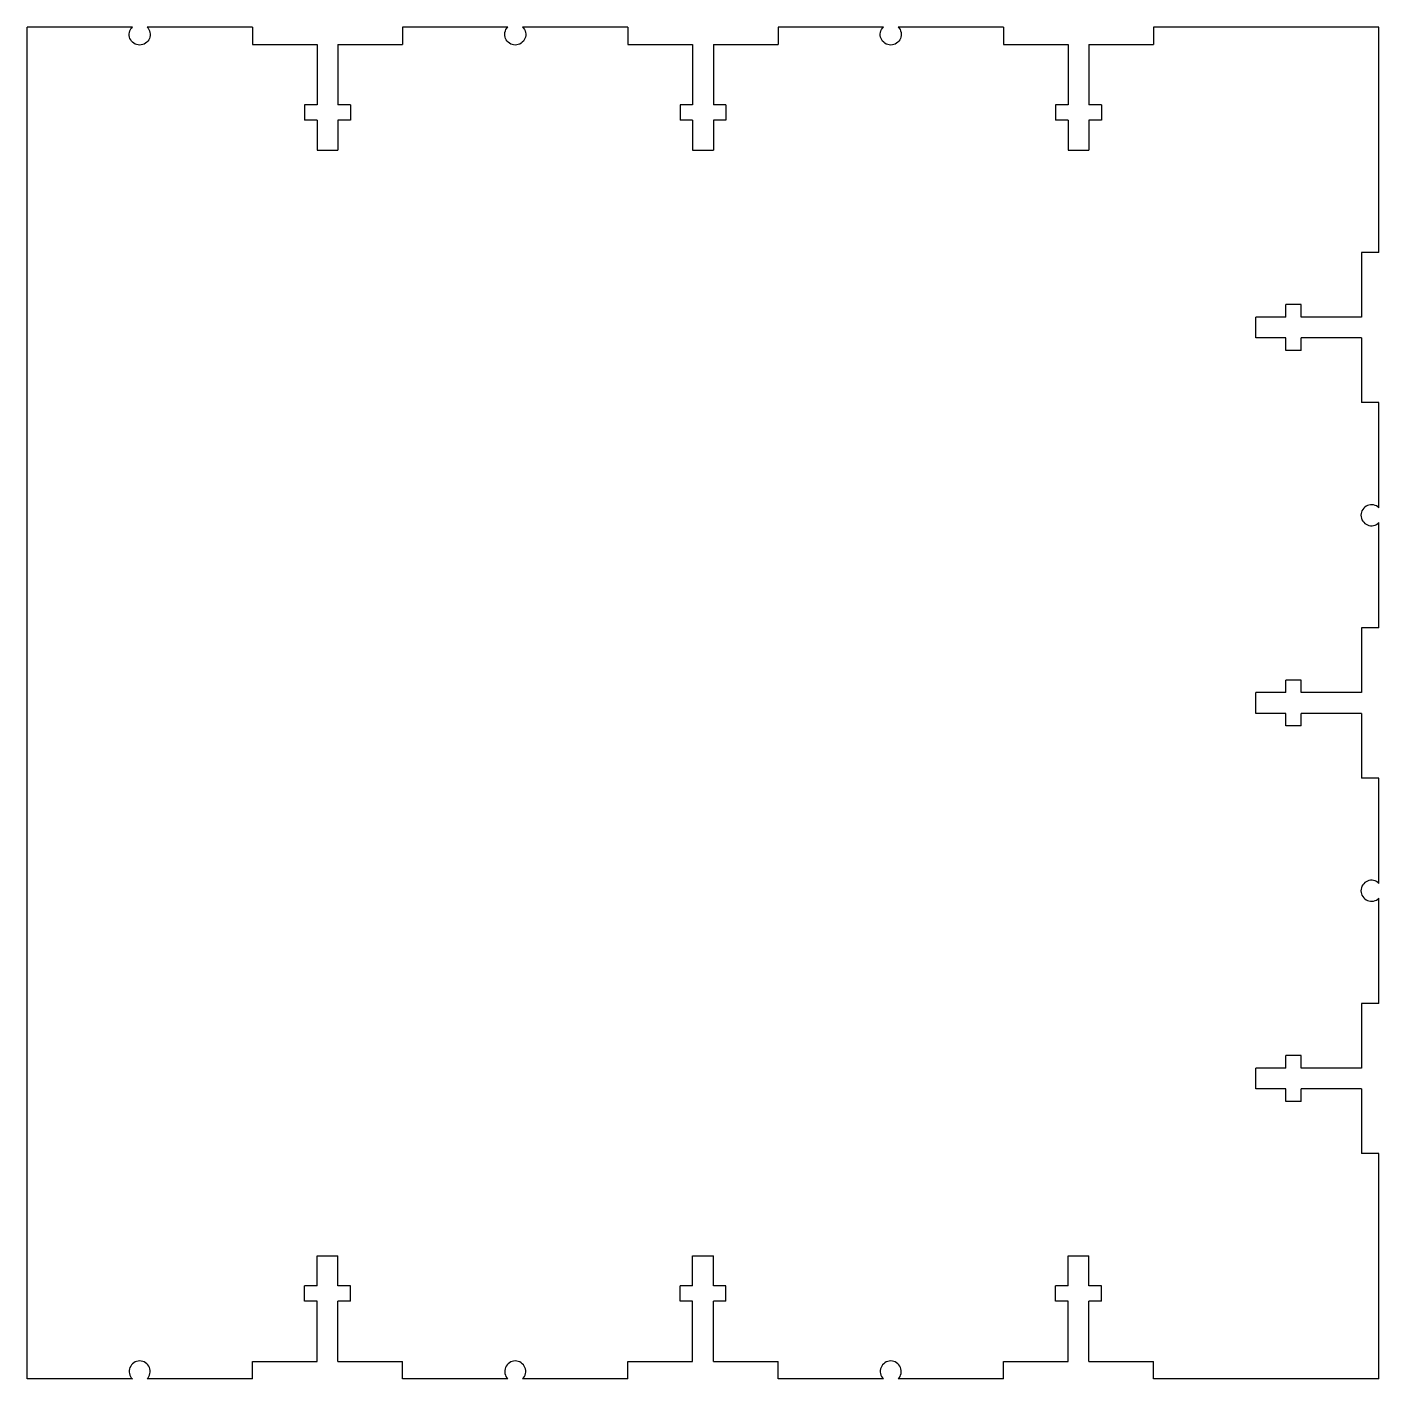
# Model space of a CAD drawing. Extents: x -4.5 to 4.5, y -4.5 to 4.5.
import ezdxf

# ---------------------------------------------------------------- set-up
doc = ezdxf.new("R2010")
doc.units = 0
doc.header["$MEASUREMENT"] = 0
doc.layers.add('VISIBLE', color=7, linetype='CONTINUOUS')

msp = doc.modelspace()

# ---------------------------------------------------------------- linework, layer by layer
at = {"layer": 'VISIBLE'}
for p, q in [((-3.799, 4.5, 0.117), (-4.5, 4.5, 0.117)), ((-4.5, -4.5, 0.117), (-4.5, 4.5, 0.117)), ((-3, 4.5, 0.117), (-3.701, 4.5, 0.117)), ((-3, 4.5, 0.117), (-3, 4.383, 0.117)), ((-1.299, 4.5, 0.117), (-2, 4.5, 0.117)), ((-2, 4.5, 0.117), (-2, 4.383, 0.117)), ((-0.5, 4.5, 0.117), (-1.201, 4.5, 0.117)), ((-0.5, 4.5, 0.117), (-0.5, 4.383, 0.117)), ((1.201, 4.5, 0.117), (0.5, 4.5, 0.117)), ((0.5, 4.5, 0.117), (0.5, 4.383, 0.117)), ((2, 4.5, 0.117), (1.299, 4.5, 0.117)), ((2, 4.5, 0.117), (2, 4.383, 0.117)), ((4.5, 4.5, 0.117), (3, 4.5, 0.117)), ((3, 4.5, 0.117), (3, 4.383, 0.117)), ((4.5, 3, 0.117), (4.5, 4.5, 0.117)), ((-3, 4.383, 0.117), (-2.5695, 4.383, 0.117)), ((-2.5695, 4.383, 0.117), (-2.5695, 3.983, 0.117)), ((-2.4305, 4.383, 0.117), (-2, 4.383, 0.117)), ((-2.4305, 4.383, 0.117), (-2.4305, 3.983, 0.117)), ((-0.5, 4.383, 0.117), (-0.0695, 4.383, 0.117)), ((-0.0695, 4.383, 0.117), (-0.0695, 3.983, 0.117)), ((0.0695, 4.383, 0.117), (0.5, 4.383, 0.117)), ((0.0695, 4.383, 0.117), (0.0695, 3.983, 0.117)), ((2, 4.383, 0.117), (2.4305, 4.383, 0.117)), ((2.4305, 4.383, 0.117), (2.4305, 3.983, 0.117)), ((2.5695, 4.383, 0.117), (3, 4.383, 0.117)), ((2.5695, 4.383, 0.117), (2.5695, 3.983, 0.117)), ((-2.653, 3.983, 0.117), (-2.653, 3.879, 0.117)), ((-2.5695, 3.983, 0.117), (-2.653, 3.983, 0.117)), ((-2.347, 3.983, 0.117), (-2.4305, 3.983, 0.117)), ((-2.347, 3.983, 0.117), (-2.347, 3.879, 0.117)), ((-0.153, 3.983, 0.117), (-0.153, 3.879, 0.117)), ((-0.0695, 3.983, 0.117), (-0.153, 3.983, 0.117)), ((0.153, 3.983, 0.117), (0.0695, 3.983, 0.117)), ((0.153, 3.983, 0.117), (0.153, 3.879, 0.117)), ((2.347, 3.983, 0.117), (2.347, 3.879, 0.117)), ((2.4305, 3.983, 0.117), (2.347, 3.983, 0.117)), ((2.653, 3.983, 0.117), (2.5695, 3.983, 0.117)), ((2.653, 3.983, 0.117), (2.653, 3.879, 0.117)), ((-2.5695, 3.879, 0.117), (-2.653, 3.879, 0.117)), ((-2.5695, 3.879, 0.117), (-2.5695, 3.681, 0.117)), ((-2.347, 3.879, 0.117), (-2.4305, 3.879, 0.117)), ((-2.4305, 3.879, 0.117), (-2.4305, 3.681, 0.117)), ((-0.0695, 3.879, 0.117), (-0.153, 3.879, 0.117)), ((-0.0695, 3.879, 0.117), (-0.0695, 3.681, 0.117)), ((0.153, 3.879, 0.117), (0.0695, 3.879, 0.117)), ((0.0695, 3.879, 0.117), (0.0695, 3.681, 0.117)), ((2.4305, 3.879, 0.117), (2.347, 3.879, 0.117)), ((2.4305, 3.879, 0.117), (2.4305, 3.681, 0.117)), ((2.653, 3.879, 0.117), (2.5695, 3.879, 0.117)), ((2.5695, 3.879, 0.117), (2.5695, 3.681, 0.117)), ((-2.5695, 3.681, 0.117), (-2.4305, 3.681, 0.117)), ((-0.0695, 3.681, 0.117), (0.0695, 3.681, 0.117)), ((2.4305, 3.681, 0.117), (2.5695, 3.681, 0.117)), ((4.383, 3, 0.117), (4.383, 2.5695, 0.117)), ((4.5, 3, 0.117), (4.383, 3, 0.117)), ((3.879, 2.5695, 0.117), (3.879, 2.653, 0.117)), ((3.983, 2.653, 0.117), (3.879, 2.653, 0.117)), ((3.983, 2.5695, 0.117), (3.983, 2.653, 0.117)), ((3.681, 2.4305, 0.117), (3.681, 2.5695, 0.117)), ((3.879, 2.5695, 0.117), (3.681, 2.5695, 0.117)), ((4.383, 2.5695, 0.117), (3.983, 2.5695, 0.117)), ((3.879, 2.4305, 0.117), (3.681, 2.4305, 0.117)), ((3.879, 2.347, 0.117), (3.879, 2.4305, 0.117)), ((4.383, 2.4305, 0.117), (3.983, 2.4305, 0.117)), ((3.983, 2.347, 0.117), (3.983, 2.4305, 0.117)), ((4.383, 2.4305, 0.117), (4.383, 2, 0.117)), ((3.983, 2.347, 0.117), (3.879, 2.347, 0.117)), ((4.5, 2, 0.117), (4.383, 2, 0.117)), ((4.5, 1.299, 0.117), (4.5, 2, 0.117)), ((4.5, 0.5, 0.117), (4.5, 1.201, 0.117)), ((4.383, 0.5, 0.117), (4.383, 0.0695, 0.117)), ((4.5, 0.5, 0.117), (4.383, 0.5, 0.117)), ((3.879, 0.0695, 0.117), (3.879, 0.153, 0.117)), ((3.983, 0.153, 0.117), (3.879, 0.153, 0.117)), ((3.983, 0.0695, 0.117), (3.983, 0.153, 0.117)), ((3.681, -0.0695, 0.117), (3.681, 0.0695, 0.117)), ((3.879, 0.0695, 0.117), (3.681, 0.0695, 0.117)), ((4.383, 0.0695, 0.117), (3.983, 0.0695, 0.117)), ((3.879, -0.0695, 0.117), (3.681, -0.0695, 0.117)), ((3.879, -0.153, 0.117), (3.879, -0.0695, 0.117)), ((4.383, -0.0695, 0.117), (3.983, -0.0695, 0.117)), ((3.983, -0.153, 0.117), (3.983, -0.0695, 0.117)), ((4.383, -0.0695, 0.117), (4.383, -0.5, 0.117)), ((3.983, -0.153, 0.117), (3.879, -0.153, 0.117)), ((4.5, -0.5, 0.117), (4.383, -0.5, 0.117)), ((4.5, -1.201, 0.117), (4.5, -0.5, 0.117)), ((4.5, -2, 0.117), (4.5, -1.299, 0.117)), ((4.383, -2, 0.117), (4.383, -2.4305, 0.117)), ((4.5, -2, 0.117), (4.383, -2, 0.117)), ((3.879, -2.4305, 0.117), (3.879, -2.347, 0.117)), ((3.983, -2.347, 0.117), (3.879, -2.347, 0.117)), ((3.983, -2.4305, 0.117), (3.983, -2.347, 0.117)), ((3.681, -2.5695, 0.117), (3.681, -2.4305, 0.117)), ((3.879, -2.4305, 0.117), (3.681, -2.4305, 0.117)), ((4.383, -2.4305, 0.117), (3.983, -2.4305, 0.117)), ((3.879, -2.5695, 0.117), (3.681, -2.5695, 0.117)), ((3.879, -2.653, 0.117), (3.879, -2.5695, 0.117)), ((4.383, -2.5695, 0.117), (3.983, -2.5695, 0.117)), ((3.983, -2.653, 0.117), (3.983, -2.5695, 0.117)), ((4.383, -2.5695, 0.117), (4.383, -3, 0.117)), ((3.983, -2.653, 0.117), (3.879, -2.653, 0.117)), ((4.5, -3, 0.117), (4.383, -3, 0.117)), ((4.5, -4.5, 0.117), (4.5, -3, 0.117)), ((-2.5695, -3.879, 0.117), (-2.5695, -3.681, 0.117)), ((-2.5695, -3.681, 0.117), (-2.4305, -3.681, 0.117)), ((-2.4305, -3.879, 0.117), (-2.4305, -3.681, 0.117)), ((-0.0695, -3.879, 0.117), (-0.0695, -3.681, 0.117)), ((-0.0695, -3.681, 0.117), (0.0695, -3.681, 0.117)), ((0.0695, -3.879, 0.117), (0.0695, -3.681, 0.117)), ((2.4305, -3.879, 0.117), (2.4305, -3.681, 0.117)), ((2.4305, -3.681, 0.117), (2.5695, -3.681, 0.117)), ((2.5695, -3.879, 0.117), (2.5695, -3.681, 0.117)), ((-2.653, -3.983, 0.117), (-2.653, -3.879, 0.117)), ((-2.5695, -3.879, 0.117), (-2.653, -3.879, 0.117)), ((-2.347, -3.879, 0.117), (-2.4305, -3.879, 0.117)), ((-2.347, -3.983, 0.117), (-2.347, -3.879, 0.117)), ((-0.153, -3.983, 0.117), (-0.153, -3.879, 0.117)), ((-0.0695, -3.879, 0.117), (-0.153, -3.879, 0.117)), ((0.153, -3.879, 0.117), (0.0695, -3.879, 0.117)), ((0.153, -3.983, 0.117), (0.153, -3.879, 0.117)), ((2.347, -3.983, 0.117), (2.347, -3.879, 0.117)), ((2.4305, -3.879, 0.117), (2.347, -3.879, 0.117)), ((2.653, -3.879, 0.117), (2.5695, -3.879, 0.117)), ((2.653, -3.983, 0.117), (2.653, -3.879, 0.117)), ((-2.5695, -3.983, 0.117), (-2.653, -3.983, 0.117)), ((-2.5695, -4.383, 0.117), (-2.5695, -3.983, 0.117)), ((-2.347, -3.983, 0.117), (-2.4305, -3.983, 0.117)), ((-2.4305, -4.383, 0.117), (-2.4305, -3.983, 0.117)), ((-0.0695, -3.983, 0.117), (-0.153, -3.983, 0.117)), ((-0.0695, -4.383, 0.117), (-0.0695, -3.983, 0.117)), ((0.153, -3.983, 0.117), (0.0695, -3.983, 0.117)), ((0.0695, -4.383, 0.117), (0.0695, -3.983, 0.117)), ((2.4305, -3.983, 0.117), (2.347, -3.983, 0.117)), ((2.4305, -4.383, 0.117), (2.4305, -3.983, 0.117)), ((2.653, -3.983, 0.117), (2.5695, -3.983, 0.117)), ((2.5695, -4.383, 0.117), (2.5695, -3.983, 0.117)), ((-3, -4.5, 0.117), (-3, -4.383, 0.117)), ((-3, -4.383, 0.117), (-2.5695, -4.383, 0.117)), ((-2.4305, -4.383, 0.117), (-2, -4.383, 0.117)), ((-2, -4.5, 0.117), (-2, -4.383, 0.117)), ((-0.5, -4.5, 0.117), (-0.5, -4.383, 0.117)), ((-0.5, -4.383, 0.117), (-0.0695, -4.383, 0.117)), ((0.0695, -4.383, 0.117), (0.5, -4.383, 0.117)), ((0.5, -4.5, 0.117), (0.5, -4.383, 0.117)), ((2, -4.5, 0.117), (2, -4.383, 0.117)), ((2, -4.383, 0.117), (2.4305, -4.383, 0.117)), ((2.5695, -4.383, 0.117), (3, -4.383, 0.117)), ((3, -4.5, 0.117), (3, -4.383, 0.117)), ((-3.799, -4.5, 0.117), (-4.5, -4.5, 0.117)), ((-3, -4.5, 0.117), (-3.701, -4.5, 0.117)), ((-1.299, -4.5, 0.117), (-2, -4.5, 0.117)), ((-0.5, -4.5, 0.117), (-1.201, -4.5, 0.117)), ((1.201, -4.5, 0.117), (0.5, -4.5, 0.117)), ((2, -4.5, 0.117), (1.299, -4.5, 0.117)), ((4.5, -4.5, 0.117), (3, -4.5, 0.117))]:
    msp.add_line(p, q, dxfattribs=at)
at = {"layer": 'VISIBLE', "extrusion": (0, 0, -1)}
for centre in [(3.75, 4.45, -0.117), (1.25, 4.45, -0.117), (-1.25, 4.45, -0.117)]:
    msp.add_arc(centre, 0.07, 134.41531, 45.58469, dxfattribs=at)
at = {"layer": 'VISIBLE'}
for centre, start, end in [((4.45, 1.25, 0.117), 44.41531, 315.58469), ((4.45, -1.25, 0.117), 44.41531, 315.58469), ((-3.75, -4.45, 0.117), 314.41531, 225.58469), ((-1.25, -4.45, 0.117), 314.41531, 225.58469), ((1.25, -4.45, 0.117), 314.41531, 225.58469)]:
    msp.add_arc(centre, 0.07, start, end, dxfattribs=at)

doc.saveas('drawing.dxf')
